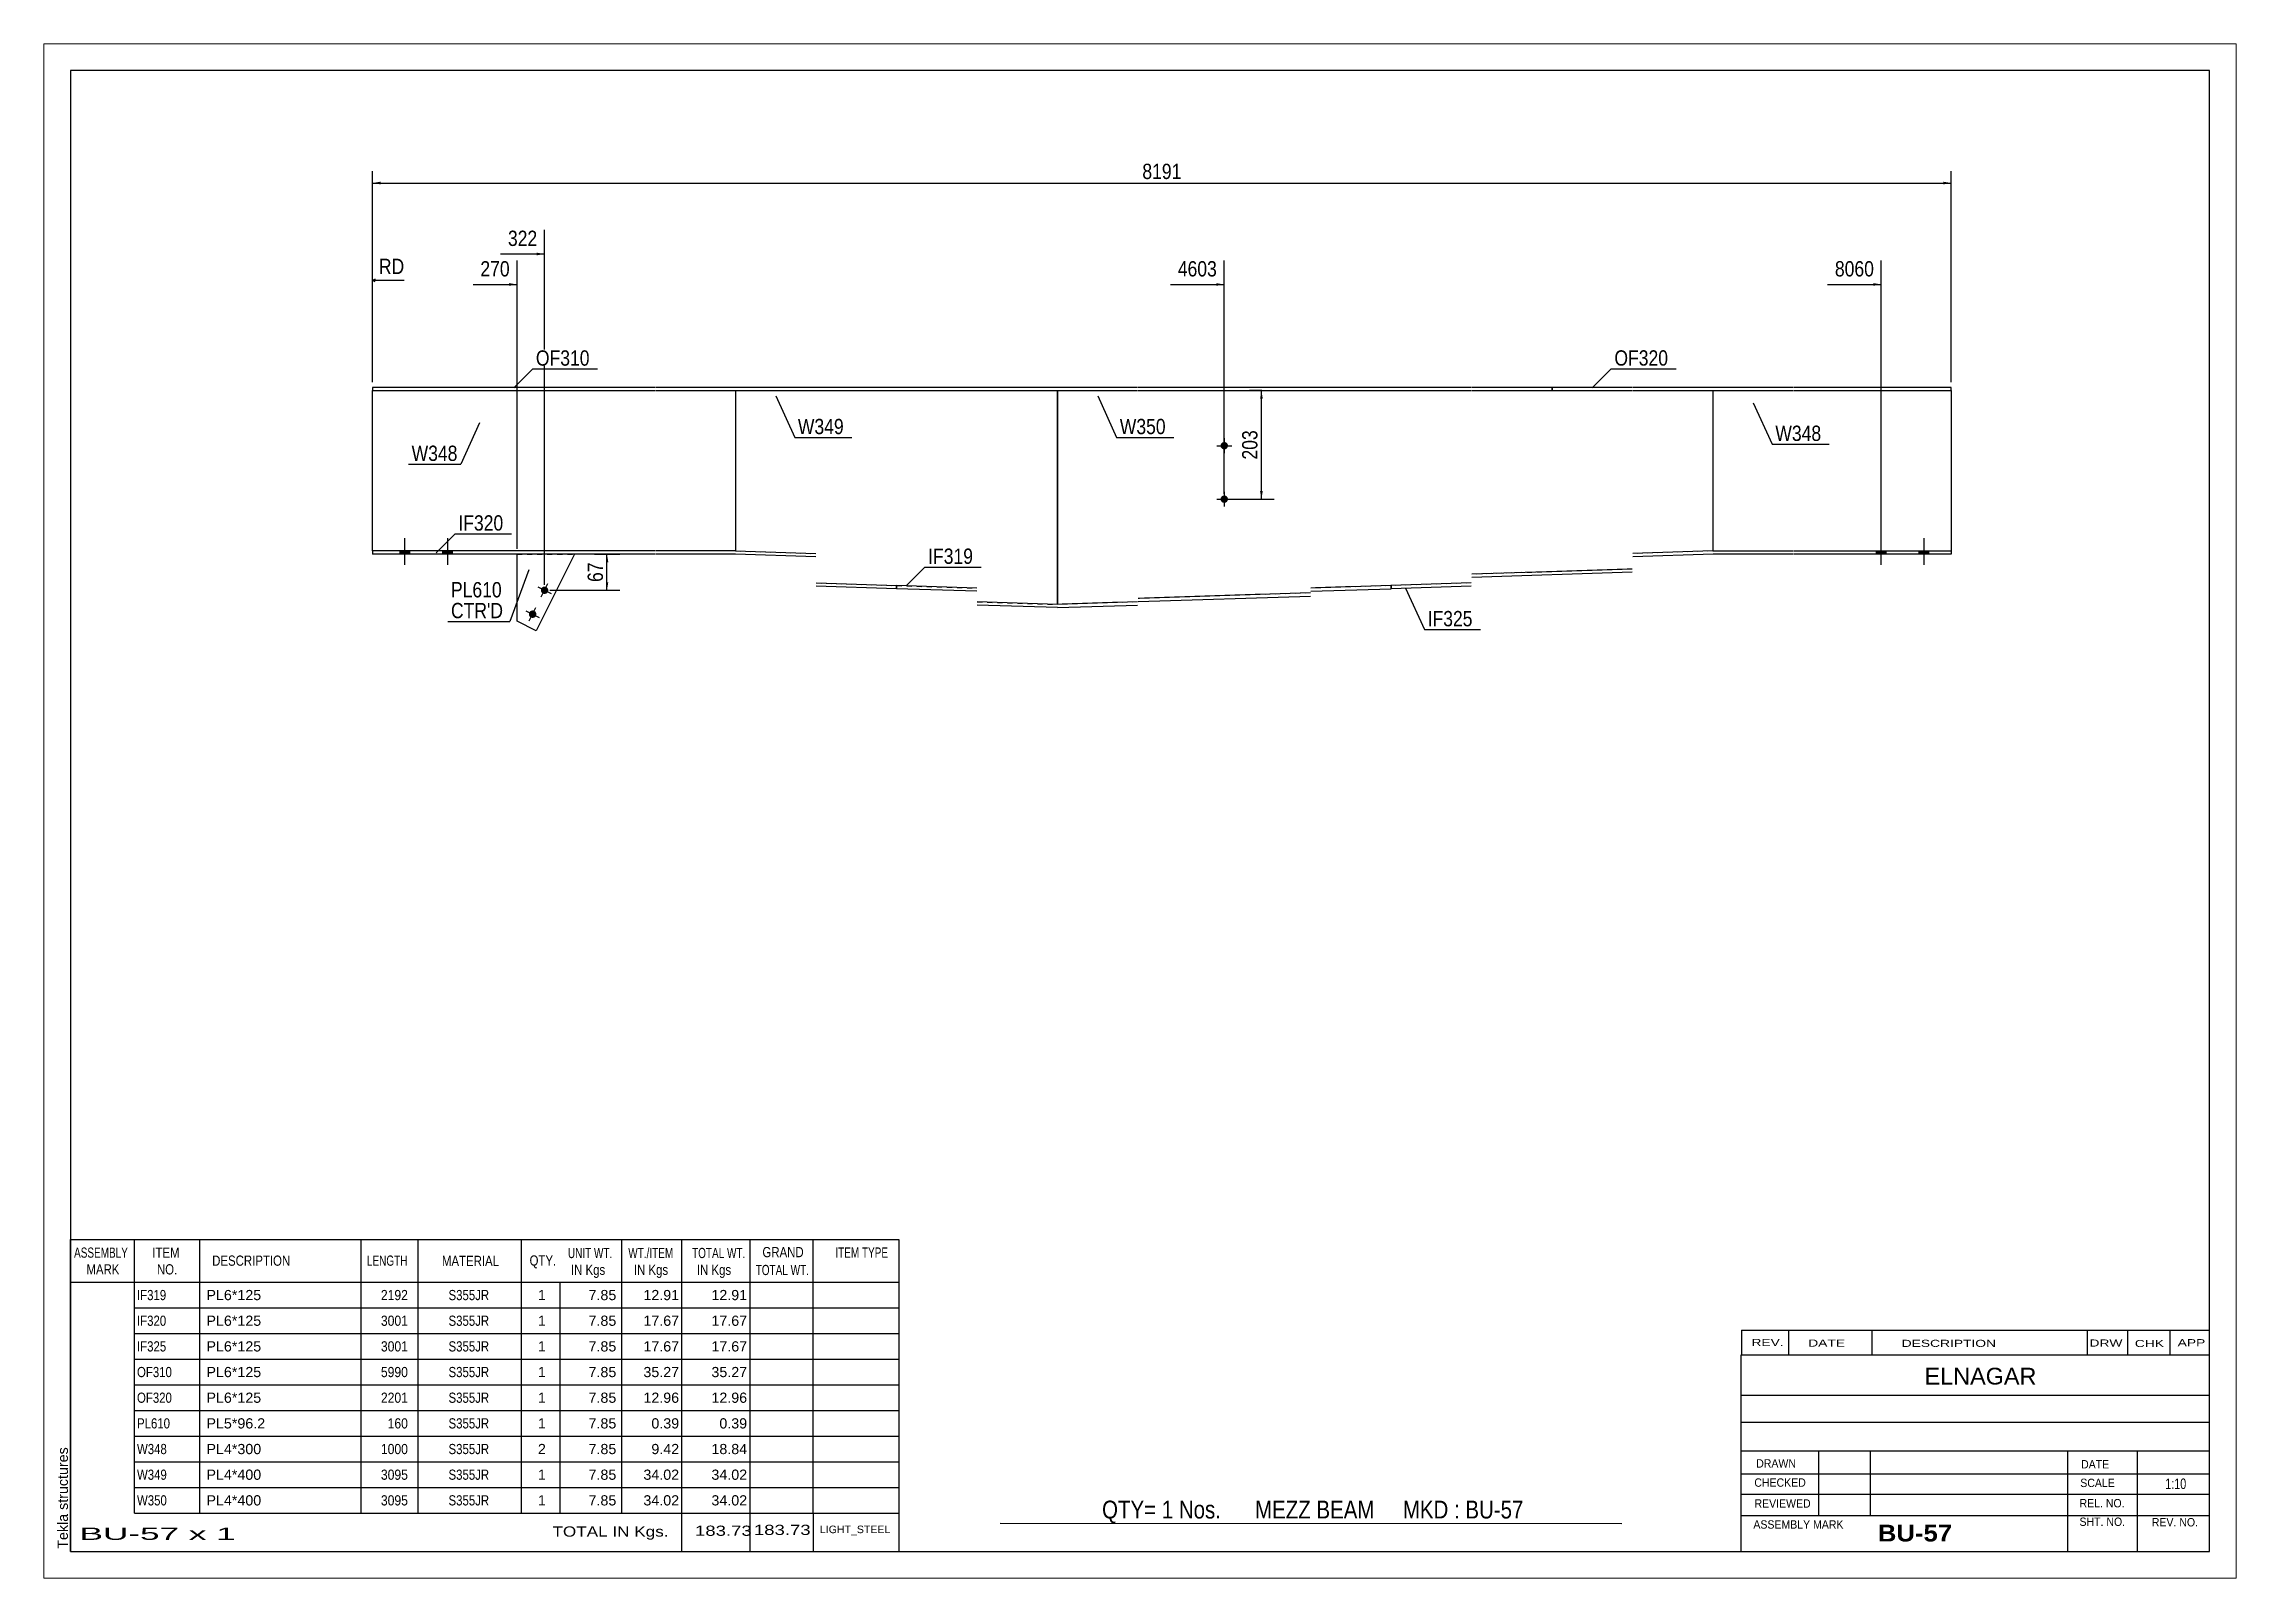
# Paper-space layout 'Layout1' of a CAD drawing. Header units: millimetres. Extents: x 0 to 410, y 0 to 287.
# The model-space entities are those that its viewports show. They can reach past a viewport. Long polylines and large blocks are cut down to what shows.
import ezdxf

# ---------------------------------------------------------------- set-up
doc = ezdxf.new("R2010")
doc.units = ezdxf.units.MM
doc.linetypes.add('DXK_LINE_DOT1', pattern=[1.8814, 0.9407, -0.9407])
doc.layers.add('Viewport layer', color=7, linetype='Continuous', plot=False)
doc.styles.add('Arial', font='ARIAL.TTF', dxfattribs={"height": 0.2})
doc.styles.add('Arial Bold', font='ARIALBD.TTF', dxfattribs={"height": 0.2})
doc.styles.add('Arial Narrow', font='ARIALN.TTF', dxfattribs={"height": 0.2})

# ---------------------------------------------------------------- blocks, each defined once
blk = doc.blocks.new('Unknown-627302344-1210')
at = {"color": 5, "linetype": 'Continuous'}
for p, q in [((343.53, 74.86), (-56.47, 74.86)), ((-56.47, 74.86), (-56.47, -202.14)), ((343.53, -202.14), (343.53, 74.86)), ((-56.47, -202.14), (343.53, -202.14))]:
    blk.add_line(p, q, dxfattribs=at)
at = {"color": 174, "linetype": 'Continuous', "style": 'Arial'}
blk.add_text('Tekla structures', height=1.9102, rotation=90, dxfattribs=at).set_placement((-56.97, -201.64))
blk = doc.blocks.new('Part-627302344-2131 - 1231')
at = {"color": 2, "linetype": 'Continuous'}
for p, q in [((128.09, -25), (128.09, 15)), ((250.69, 15), (250.69, -15))]:
    blk.add_line(p, q, dxfattribs=at)
at = {"color": 7, "linetype": 'DXK_LINE_DOT1'}
for p, q in [((128.09, 15), (143.09, 15)), ((143.19, 15), (175.39, 15)), ((175.49, 15), (205.49, 15)), ((205.59, 15), (235.59, 15)), ((235.69, 15), (250.69, 15)), ((250.69, -15), (235.69, -15.48)), ((235.59, -18.39), (205.59, -19.36)), ((143.09, -24.52), (128.09, -25)), ((175.39, -22.84), (143.19, -23.88)), ((205.49, -20.98), (175.49, -21.95))]:
    blk.add_line(p, q, dxfattribs=at)
blk = doc.blocks.new('Part-627302344-2121 - 1231')
at = {"color": 2, "linetype": 'Continuous'}
for p, q in [((0, 15.6), (0, 15)), ((52.79, 15.6), (0, 15.6)), ((0, 15), (52.79, 15)), ((82.89, 15.6), (52.89, 15.6)), ((52.89, 15), (82.89, 15)), ((112.99, 15.6), (82.99, 15.6)), ((82.99, 15), (112.99, 15)), ((143.09, 15.6), (113.09, 15.6)), ((113.09, 15), (143.09, 15)), ((175.39, 15.6), (143.19, 15.6)), ((143.19, 15), (175.39, 15)), ((205.49, 15.6), (175.49, 15.6)), ((175.49, 15), (205.49, 15)), ((220.59, 15.6), (205.59, 15.6)), ((205.59, 15), (220.59, 15)), ((220.59, 15), (220.59, 15.6))]:
    blk.add_line(p, q, dxfattribs=at)
blk = doc.blocks.new('Part-627302344-2132 - 1231')
at = {"color": 2, "linetype": 'Continuous'}
for p, q in [((250.69, 15), (250.69, -15)), ((295.25, 15), (295.25, -15))]:
    blk.add_line(p, q, dxfattribs=at)
at = {"color": 7, "linetype": 'DXK_LINE_DOT1'}
for p, q in [((250.69, 15), (265.69, 15)), ((265.79, 15), (295.25, 15)), ((250.69, -15), (265.69, -15)), ((265.79, -15), (295.25, -15))]:
    blk.add_line(p, q, dxfattribs=at)
blk = doc.blocks.new('Part-627302344-2124 - 1231')
at = {"color": 2, "linetype": 'Continuous'}
for p, q in [((220.59, 15.6), (220.59, 15)), ((235.59, 15.6), (220.59, 15.6)), ((220.59, 15), (235.59, 15)), ((265.69, 15.6), (235.69, 15.6)), ((235.69, 15), (265.69, 15)), ((295.25, 15.6), (265.79, 15.6)), ((265.79, 15), (295.25, 15)), ((295.25, 15), (295.25, 15.6))]:
    blk.add_line(p, q, dxfattribs=at)
blk = doc.blocks.new('Part-627302344-2127 - 1231')
at = {"color": 2, "linetype": 'Continuous'}
for p, q in [((67.89, 15), (67.89, -15)), ((128.09, 15), (128.09, -25))]:
    blk.add_line(p, q, dxfattribs=at)
at = {"color": 7, "linetype": 'DXK_LINE_DOT1'}
for p, q in [((67.89, 15), (82.89, 15)), ((82.99, 15), (112.99, 15)), ((113.09, 15), (128.09, 15)), ((67.89, -15), (82.89, -15.48)), ((82.99, -20.98), (112.99, -21.95)), ((113.09, -24.52), (128.09, -25))]:
    blk.add_line(p, q, dxfattribs=at)
blk = doc.blocks.new('Part-627302344-2128 - 1231')
at = {"color": 2, "linetype": 'Continuous'}
for p, q in [((97.99, -22.06), (98.01, -21.46)), ((112.99, -22.55), (97.99, -22.06)), ((112.99, -21.95), (98.01, -21.46)), ((128.09, -25), (113.09, -24.52)), ((143.09, -24.52), (128.09, -25)), ((175.39, -22.84), (143.19, -23.88)), ((143.19, -24.48), (175.39, -23.44)), ((190.49, -21.46), (175.49, -21.95)), ((175.49, -22.55), (190.51, -22.06)), ((190.51, -22.06), (190.49, -21.46)), ((128.09, -25.6), (113.09, -25.12)), ((128.09, -25.6), (143.09, -25.12))]:
    blk.add_line(p, q, dxfattribs=at)
blk = doc.blocks.new('Part-627302344-2133 - 1231')
at = {"color": 2, "linetype": 'Continuous'}
for p, q in [((52.79, -15), (0, -15)), ((0, -15), (0, -15.6)), ((52.79, -15.6), (0, -15.6)), ((67.89, -15), (52.89, -15)), ((67.89, -15.6), (52.89, -15.6)), ((67.89, -15), (82.89, -15.48)), ((82.89, -16.08), (67.89, -15.6)), ((82.99, -20.98), (98.01, -21.46)), ((97.99, -22.06), (82.99, -21.58)), ((98.01, -21.46), (97.99, -22.06))]:
    blk.add_line(p, q, dxfattribs=at)
blk = doc.blocks.new('Part-627302344-2135 - 1231')
at = {"color": 2, "linetype": 'Continuous'}
for p, q in [((250.69, -15), (235.69, -15.48)), ((250.7, -15.6), (235.69, -16.08)), ((250.69, -15), (265.69, -15)), ((265.69, -15.6), (250.7, -15.6)), ((265.79, -15), (295.25, -15)), ((295.25, -15.6), (265.79, -15.6)), ((295.25, -15), (295.25, -15.6)), ((235.59, -18.39), (205.59, -19.36)), ((235.59, -18.99), (205.59, -19.96)), ((205.49, -20.98), (190.49, -21.46)), ((190.49, -21.46), (190.51, -22.06)), ((205.49, -21.58), (190.51, -22.06))]:
    blk.add_line(p, q, dxfattribs=at)
blk = doc.blocks.new('Part-627302344-2138 - 1231')
at = {"color": 2, "linetype": 'Continuous'}
for p, q in [((27.03, -28.16), (27.03, -15.6)), ((37.79, -15.6), (30.61, -29.95)), ((30.61, -29.95), (27.03, -28.16))]:
    blk.add_line(p, q, dxfattribs=at)
at = {"color": 7, "linetype": 'DXK_LINE_DOT1'}
blk.add_line((27.03, -15.6), (37.79, -15.6), dxfattribs=at)
blk = doc.blocks.new('Part-627302344-2139 - 1231')
at = {"color": 2, "linetype": 'Continuous'}
for p, q in [((0, -15), (0, 15)), ((67.89, 15), (67.89, -15))]:
    blk.add_line(p, q, dxfattribs=at)
at = {"color": 7, "linetype": 'DXK_LINE_DOT1'}
for p, q in [((0, 15), (52.79, 15)), ((52.89, 15), (67.89, 15)), ((52.79, -15), (0, -15)), ((67.89, -15), (52.89, -15))]:
    blk.add_line(p, q, dxfattribs=at)
blk = doc.blocks.new('Bolt-627302344-2140 - 1231')
at = {"linetype": 'Continuous'}
for points in [[(159.99, 4.69, -1), (158.59, 4.69, -1)], [(159.99, -5.31, -1), (158.59, -5.31, -1)]]:
    blk.add_hatch(color=3, dxfattribs=at).paths.add_polyline_path(points)
at = {"color": 3, "linetype": 'Continuous'}
for p, q in [((157.89, 4.69), (160.69, 4.69)), ((159.29, 6.09), (159.29, 3.29)), ((159.29, -3.91), (159.29, -6.71)), ((157.89, -5.31), (160.69, -5.31))]:
    blk.add_line(p, q, dxfattribs=at)
blk = doc.blocks.new('Bolt-627302344-2141 - 1231')
at = {"linetype": 'Continuous'}
for points in [[(5.17, -15.6), (6.97, -15.6), (6.97, -15), (5.17, -15)], [(5.17, -15.6), (6.97, -15.6), (6.97, -15), (5.17, -15)], [(13.17, -15.6), (14.97, -15.6), (14.97, -15), (13.17, -15)], [(13.17, -15.6), (14.97, -15.6), (14.97, -15), (13.17, -15)]]:
    blk.add_hatch(color=3, dxfattribs=at).paths.add_polyline_path(points)
at = {"color": 3, "linetype": 'Continuous'}
for p, q in [((5.17, -15.6), (5.17, -15)), ((5.17, -15.6), (5.17, -15)), ((6.07, -17.6), (6.07, -12.6)), ((6.07, -17.6), (6.07, -12.6)), ((6.97, -15.6), (6.97, -15)), ((6.97, -15.6), (6.97, -15)), ((13.17, -15.6), (13.17, -15)), ((13.17, -15.6), (13.17, -15)), ((14.07, -17.6), (14.07, -12.6)), ((14.07, -17.6), (14.07, -12.6)), ((14.97, -15.6), (14.97, -15)), ((14.97, -15.6), (14.97, -15))]:
    blk.add_line(p, q, dxfattribs=at)
blk = doc.blocks.new('Bolt-627302344-2143 - 1231')
at = {"linetype": 'Continuous'}
for points in [[(283.07, -15), (281.27, -15), (281.27, -15.6), (283.07, -15.6)], [(283.07, -15), (281.27, -15), (281.27, -15.6), (283.07, -15.6)], [(291.07, -15), (289.27, -15), (289.27, -15.6), (291.07, -15.6)], [(291.07, -15), (289.27, -15), (289.27, -15.6), (291.07, -15.6)]]:
    blk.add_hatch(color=3, dxfattribs=at).paths.add_polyline_path(points)
at = {"color": 3, "linetype": 'Continuous'}
for p, q in [((281.27, -15.6), (281.27, -15)), ((281.27, -15.6), (281.27, -15)), ((282.17, -17.6), (282.17, -12.6)), ((282.17, -17.6), (282.17, -12.6)), ((283.07, -15.6), (283.07, -15)), ((283.07, -15.6), (283.07, -15)), ((289.27, -15.6), (289.27, -15)), ((289.27, -15.6), (289.27, -15)), ((290.17, -17.6), (290.17, -12.6)), ((290.17, -17.6), (290.17, -12.6)), ((291.07, -15.6), (291.07, -15)), ((291.07, -15.6), (291.07, -15))]:
    blk.add_line(p, q, dxfattribs=at)
blk = doc.blocks.new('Bolt-627302344-2146 - 1231')
at = {"linetype": 'Continuous'}
for points in [[(31.55, -22.03, -1), (32.8, -22.66, -1)], [(29.31, -26.51, -1), (30.57, -27.13, -1)]]:
    blk.add_hatch(color=3, dxfattribs=at).paths.add_polyline_path(points)
at = {"color": 3, "linetype": 'Continuous'}
for p, q in [((30.92, -21.72), (33.43, -22.97)), ((31.55, -23.6), (32.8, -21.09)), ((28.69, -26.19), (31.19, -27.44)), ((29.31, -28.07), (30.57, -25.57))]:
    blk.add_line(p, q, dxfattribs=at)
blk = doc.blocks.new('StraightDimension-627302344-2662 - 1231')
at = {"linetype": 'Continuous'}
blk.add_hatch(color=7, dxfattribs=at).paths.add_polyline_path([(280.67, 35.1), (282.17, 34.85), (280.67, 34.6)])
at = {"color": 7, "linetype": 'Continuous'}
for p, q in [((282.17, -12.8), (282.17, 39.35)), ((272.11, 34.85), (282.17, 34.85))]:
    blk.add_line(p, q, dxfattribs=at)
at = {"color": 0}
blk.add_wipeout([(281.4, 35.75), (281.4, 39.95), (272.89, 39.95), (272.89, 35.75)], dxfattribs=at)
at = {"color": 3, "style": 'Arial Narrow'}
blk.add_text('8060', height=2.863, dxfattribs=at).set_placement((273.49, 36.35))
blk = doc.blocks.new('StraightDimension-627302344-2716 - 1231')
at = {"linetype": 'Continuous'}
for points in [[(43.59, -17.1), (43.84, -15.6), (44.09, -17.1)], [(44.09, -20.85), (43.84, -22.35), (43.59, -20.85)]]:
    blk.add_hatch(color=7, dxfattribs=at).paths.add_polyline_path(points)
at = {"color": 7, "linetype": 'Continuous'}
for p, q in [((41.51, -15.6), (46.24, -15.6)), ((43.84, -22.35), (43.84, -15.6)), ((33.18, -22.35), (46.24, -22.35))]:
    blk.add_line(p, q, dxfattribs=at)
at = {"color": 0}
blk.add_wipeout([(43.69, -16.54), (39.49, -16.54), (39.49, -21.4), (43.69, -21.4)], dxfattribs=at)
at = {"color": 3, "style": 'Arial Narrow'}
blk.add_text('67', height=2.863, rotation=90.0002, dxfattribs=at).set_placement((43.09, -20.8))
blk = doc.blocks.new('StraightDimension-627302344-2621 - 1231')
at = {"linetype": 'Continuous'}
for points in [[(1.5, 53.57), (0, 53.82), (1.5, 54.07)], [(293.75, 54.07), (295.25, 53.82), (293.75, 53.57)]]:
    blk.add_hatch(color=7, dxfattribs=at).paths.add_polyline_path(points)
at = {"color": 7, "linetype": 'Continuous'}
for p, q in [((0, 16.6), (0, 56.07)), ((0, 53.82), (295.25, 53.82)), ((295.25, 16.6), (295.25, 56.07))]:
    blk.add_line(p, q, dxfattribs=at)
at = {"color": 0}
blk.add_wipeout([(151.88, 53.97), (151.88, 58.17), (143.37, 58.17), (143.37, 53.97)], dxfattribs=at)
at = {"color": 3, "style": 'Arial Narrow'}
blk.add_text('8191', height=2.863, dxfattribs=at).set_placement((143.97, 54.57))
blk = doc.blocks.new('StraightDimension-627302344-2663 - 1231')
at = {"linetype": 'Continuous'}
blk.add_hatch(color=7, dxfattribs=at).paths.add_polyline_path([(157.79, 35.1), (159.29, 34.85), (157.79, 34.6)])
at = {"color": 7, "linetype": 'Continuous'}
for p, q in [((159.29, -4.31), (159.29, 39.35)), ((149.23, 34.85), (159.29, 34.85))]:
    blk.add_line(p, q, dxfattribs=at)
at = {"color": 0}
blk.add_wipeout([(158.52, 35.75), (158.52, 39.95), (150, 39.95), (150, 35.75)], dxfattribs=at)
at = {"color": 3, "style": 'Arial Narrow'}
blk.add_text('4603', height=2.863, dxfattribs=at).set_placement((150.6, 36.35))
blk = doc.blocks.new('StraightDimension-627302344-2664 - 1231')
at = {"linetype": 'Continuous'}
blk.add_hatch(color=7, dxfattribs=at).paths.add_polyline_path([(30.68, 40.8), (32.18, 40.55), (30.68, 40.3)])
at = {"color": 7, "linetype": 'Continuous'}
for p, q in [((32.18, -21.35), (32.18, 45.05)), ((23.94, 40.55), (32.18, 40.55))]:
    blk.add_line(p, q, dxfattribs=at)
at = {"color": 0}
blk.add_wipeout([(31.4, 41.45), (31.4, 45.65), (24.72, 45.65), (24.72, 41.45)], dxfattribs=at)
at = {"color": 3, "style": 'Arial Narrow'}
blk.add_text('322', height=2.863, dxfattribs=at).set_placement((25.32, 42.05))
blk = doc.blocks.new('StraightDimension-627302344-2665 - 1231')
at = {"linetype": 'Continuous'}
blk.add_hatch(color=7, dxfattribs=at).paths.add_polyline_path([(25.53, 35.1), (27.03, 34.85), (25.53, 34.6)])
at = {"color": 7, "linetype": 'Continuous'}
for p, q in [((27.03, -14.6), (27.03, 39.35)), ((18.8, 34.85), (27.03, 34.85))]:
    blk.add_line(p, q, dxfattribs=at)
at = {"color": 0, "linetype": 'Continuous'}
blk.add_wipeout([(6.53, 36.2), (6.53, 40.4), (0.59, 40.4), (0.59, 36.2)], dxfattribs=at)
at = {"color": 7, "linetype": 'Continuous'}
for p, q in [((0, 16.6), (0, 40.1)), ((0.5, 35.85), (0, 35.6)), ((0.5, 35.35), (0, 35.6)), ((5.93, 35.6), (0, 35.6))]:
    blk.add_line(p, q, dxfattribs=at)
at = {"color": 3, "linetype": 'Continuous', "style": 'Arial Narrow'}
blk.add_text('RD', height=2.863, dxfattribs=at).set_placement((1.19, 36.8))
at = {"color": 0}
blk.add_wipeout([(26.26, 35.75), (26.26, 39.95), (19.57, 39.95), (19.57, 35.75)], dxfattribs=at)
at = {"color": 3, "style": 'Arial Narrow'}
blk.add_text('270', height=2.863, dxfattribs=at).set_placement((20.17, 36.35))
blk = doc.blocks.new('StraightDimension-627302344-2702 - 1231')
at = {"linetype": 'Continuous'}
for points in [[(165.99, 13.5), (166.24, 15), (166.49, 13.5)], [(166.49, -3.81), (166.24, -5.31), (165.99, -3.81)]]:
    blk.add_hatch(color=7, dxfattribs=at).paths.add_polyline_path(points)
at = {"color": 7, "linetype": 'Continuous'}
for p, q in [((166.33, 15), (163.99, 15)), ((166.24, -5.31), (166.24, 15)), ((160.29, -5.31), (168.64, -5.31))]:
    blk.add_line(p, q, dxfattribs=at)
at = {"color": 0}
blk.add_wipeout([(166.09, 8.19), (161.89, 8.19), (161.89, 1.5), (166.09, 1.5)], dxfattribs=at)
at = {"color": 3, "style": 'Arial Narrow'}
blk.add_text('203', height=2.863, rotation=90.0002, dxfattribs=at).set_placement((165.49, 2.1))
blk = doc.blocks.new('CBS_CALLOFF-627302344-2756')
at = {"color": 7, "linetype": 'Continuous'}
blk.add_line((117.4, -196.87), (233.64, -196.89), dxfattribs=at)
at = {"color": 3, "linetype": 'Continuous', "style": 'Arial Narrow'}
blk.add_text('QTY= 1 Nos.      MEZZ BEAM     MKD : BU-57', height=3.3405, dxfattribs=at).set_placement((136.44, -195.98))
blk = doc.blocks.new('CBS_BOM-627302344-2755')
at = {"color": 7, "linetype": 'Continuous'}
for p, q in [((-56.51, -151.77), (-56.51, -143.77)), ((-56.5, -143.77), (98.42, -143.77)), ((-44.51, -151.77), (-44.51, -143.77)), ((-32.32, -151.77), (-32.32, -143.77)), ((-2.15, -151.77), (-2.15, -143.77)), ((8.53, -151.77), (8.53, -143.77)), ((27.85, -151.77), (27.85, -143.77)), ((46.65, -151.77), (46.65, -143.77)), ((57.86, -151.77), (57.86, -143.77)), ((70.64, -151.77), (70.64, -143.77)), ((82.4, -151.77), (82.4, -143.77)), ((98.42, -143.78), (98.41, -151.76)), ((-56.51, -151.77), (98.42, -151.77)), ((-56.51, -156.57), (-56.51, -151.77)), ((-44.51, -156.57), (-44.51, -151.77)), ((-32.32, -156.57), (-32.32, -151.77)), ((-2.15, -156.57), (-2.15, -151.77)), ((8.53, -156.57), (8.53, -151.77)), ((27.85, -156.57), (27.85, -151.77)), ((35.11, -156.57), (35.11, -151.77)), ((46.65, -156.57), (46.65, -151.77)), ((57.86, -156.57), (57.86, -151.77)), ((70.64, -156.57), (70.64, -151.77)), ((82.41, -156.57), (82.41, -151.77)), ((98.42, -151.78), (98.42, -156.57)), ((-56.51, -161.37), (-56.51, -156.57)), ((-44.51, -156.57), (98.42, -156.57)), ((-44.51, -161.37), (-44.51, -156.57)), ((-32.32, -161.37), (-32.32, -156.57)), ((-2.15, -161.37), (-2.15, -156.57)), ((8.53, -161.37), (8.53, -156.57)), ((27.85, -161.37), (27.85, -156.57)), ((35.11, -161.37), (35.11, -156.57)), ((46.65, -161.37), (46.65, -156.57)), ((57.86, -161.37), (57.86, -156.57)), ((70.64, -161.37), (70.64, -156.57)), ((82.41, -161.37), (82.41, -156.57)), ((98.42, -156.58), (98.42, -161.37)), ((-56.51, -166.17), (-56.51, -161.37)), ((-44.51, -161.37), (98.42, -161.37)), ((-44.51, -166.17), (-44.51, -161.37)), ((-32.32, -166.17), (-32.32, -161.37)), ((-2.15, -166.17), (-2.15, -161.37)), ((8.53, -166.17), (8.53, -161.37)), ((27.85, -166.17), (27.85, -161.37)), ((35.11, -166.17), (35.11, -161.37)), ((46.65, -166.17), (46.65, -161.37)), ((57.86, -166.17), (57.86, -161.37)), ((70.64, -166.17), (70.64, -161.37)), ((82.41, -166.17), (82.41, -161.37)), ((98.42, -161.38), (98.42, -166.17)), ((-56.51, -170.97), (-56.51, -166.17)), ((-44.51, -166.17), (98.42, -166.17)), ((-44.51, -170.97), (-44.51, -166.17)), ((-32.32, -170.97), (-32.32, -166.17)), ((-2.15, -170.97), (-2.15, -166.17)), ((8.53, -170.97), (8.53, -166.17)), ((27.85, -170.97), (27.85, -166.17)), ((35.11, -170.97), (35.11, -166.17)), ((46.65, -170.97), (46.65, -166.17)), ((57.86, -170.97), (57.86, -166.17)), ((70.64, -170.97), (70.64, -166.17)), ((82.41, -170.97), (82.41, -166.17)), ((98.42, -166.18), (98.42, -170.97)), ((-56.51, -175.77), (-56.51, -170.97)), ((-44.51, -170.97), (98.42, -170.97)), ((-44.51, -175.77), (-44.51, -170.97)), ((-32.32, -175.77), (-32.32, -170.97)), ((-2.15, -175.77), (-2.15, -170.97)), ((8.53, -175.77), (8.53, -170.97)), ((27.85, -175.77), (27.85, -170.97)), ((35.11, -175.77), (35.11, -170.97)), ((46.65, -175.77), (46.65, -170.97)), ((57.86, -175.77), (57.86, -170.97)), ((70.64, -175.77), (70.64, -170.97)), ((82.41, -175.77), (82.41, -170.97)), ((98.42, -170.98), (98.42, -175.77)), ((-56.51, -180.57), (-56.51, -175.77)), ((-44.51, -175.77), (98.42, -175.77)), ((-44.51, -180.57), (-44.51, -175.77)), ((-32.32, -180.57), (-32.32, -175.77)), ((-2.15, -180.57), (-2.15, -175.77)), ((8.53, -180.57), (8.53, -175.77)), ((27.85, -180.57), (27.85, -175.77)), ((35.11, -180.57), (35.11, -175.77)), ((46.65, -180.57), (46.65, -175.77)), ((57.86, -180.57), (57.86, -175.77)), ((70.64, -180.57), (70.64, -175.77)), ((82.41, -180.57), (82.41, -175.77)), ((98.42, -175.78), (98.42, -180.57)), ((-56.51, -185.37), (-56.51, -180.57)), ((-44.51, -180.57), (98.42, -180.57)), ((-44.51, -185.37), (-44.51, -180.57)), ((-32.32, -185.37), (-32.32, -180.57)), ((-2.15, -185.37), (-2.15, -180.57)), ((8.53, -185.37), (8.53, -180.57)), ((27.85, -185.37), (27.85, -180.57)), ((35.11, -185.37), (35.11, -180.57)), ((46.65, -185.37), (46.65, -180.57)), ((57.86, -185.37), (57.86, -180.57)), ((70.64, -185.37), (70.64, -180.57)), ((82.41, -185.37), (82.41, -180.57)), ((98.42, -180.58), (98.42, -185.37)), ((-56.51, -190.17), (-56.51, -185.37)), ((-44.51, -185.37), (98.42, -185.37)), ((-44.51, -190.17), (-44.51, -185.37)), ((-32.32, -190.17), (-32.32, -185.37)), ((-2.15, -190.17), (-2.15, -185.37)), ((8.53, -190.17), (8.53, -185.37)), ((27.85, -190.17), (27.85, -185.37)), ((35.11, -190.17), (35.11, -185.37)), ((46.65, -190.17), (46.65, -185.37)), ((57.86, -190.17), (57.86, -185.37)), ((70.64, -190.17), (70.64, -185.37)), ((82.41, -190.17), (82.41, -185.37)), ((98.42, -185.38), (98.42, -190.17)), ((-56.51, -194.97), (-56.51, -190.17)), ((-44.51, -190.17), (98.42, -190.17)), ((-44.51, -194.97), (-44.51, -190.17)), ((-32.32, -194.97), (-32.32, -190.17)), ((-2.15, -194.97), (-2.15, -190.17)), ((8.53, -194.97), (8.53, -190.17)), ((27.85, -194.97), (27.85, -190.17)), ((35.11, -194.97), (35.11, -190.17)), ((46.65, -194.97), (46.65, -190.17)), ((57.86, -194.97), (57.86, -190.17)), ((70.64, -194.97), (70.64, -190.17)), ((82.41, -194.97), (82.41, -190.17)), ((98.42, -190.18), (98.42, -194.97)), ((-56.51, -202.17), (-56.51, -194.99)), ((-44.51, -194.97), (98.42, -194.97)), ((57.86, -202.17), (57.86, -194.99)), ((70.64, -202.17), (70.64, -194.99)), ((82.45, -202.17), (82.45, -194.99)), ((98.42, -194.97), (98.42, -202.17)), ((-56.51, -202.17), (98.42, -202.17))]:
    blk.add_line(p, q, dxfattribs=at)
at = {"color": 3, "linetype": 'Continuous', "style": 'Arial'}
for s, height, width, p in [('ASSEMBLY', 1.91, 0.7, (-55.82, -147.2)), ('ITEM', 1.91, 0.8, (-41.18, -147.2)), ('DESCRIPTION', 1.9102, 0.8, (-29.99, -148.7)), ('LENGTH', 1.91, 0.7, (-1.05, -148.7)), ('MATERIAL', 1.91, 0.8, (12.98, -148.75)), ('QTY.', 1.91, 0.8, (29.37, -148.67)), ('UNIT WT.', 1.91, 0.7, (36.54, -147.27)), ('WT./ITEM', 1.91, 0.7, (47.83, -147.27)), ('TOTAL WT.', 1.91, 0.7, (59.76, -147.27)), ('GRAND', 1.91, 0.8, (72.92, -147.11)), ('ITEM TYPE', 1.91, 0.7, (86.55, -147.19)), ('MARK', 1.91, 0.8, (-53.5, -150.33)), ('NO.', 1.91, 0.8, (-40.32, -150.33)), ('IN Kgs', 1.91, 0.8, (37.11, -150.41)), ('IN Kgs', 1.91, 0.8, (48.87, -150.41)), ('IN Kgs', 1.91, 0.8, (60.66, -150.41)), ('TOTAL WT.', 1.91, 0.7, (71.66, -150.45))]:
    blk.add_text(s, height=height, dxfattribs=dict(at, width=width)).set_placement(p)
at = {"color": 7, "linetype": 'Continuous', "style": 'Arial'}
for s, width, p in [('IF319', 0.8, (-44.05, -155.14)), ('2192', 0.85, (1.57, -155.14)), ('S355JR', 0.8, (14.21, -155.14)), ('IF320', 0.8, (-44.05, -159.94)), ('3001', 0.85, (1.57, -159.94)), ('S355JR', 0.8, (14.21, -159.94)), ('IF325', 0.8, (-44.05, -164.74)), ('3001', 0.85, (1.57, -164.74)), ('S355JR', 0.8, (14.21, -164.74)), ('OF310', 0.8, (-44.05, -169.54)), ('5990', 0.85, (1.57, -169.54)), ('S355JR', 0.8, (14.21, -169.54)), ('OF320', 0.8, (-44.05, -174.34)), ('2201', 0.85, (1.57, -174.34)), ('S355JR', 0.8, (14.21, -174.34)), ('PL610', 0.8, (-44.05, -179.14)), ('160', 0.85, (2.83, -179.14)), ('S355JR', 0.8, (14.21, -179.14)), ('W348', 0.8, (-44.05, -183.94)), ('1000', 0.85, (1.57, -183.94)), ('S355JR', 0.8, (14.21, -183.94)), ('W349', 0.8, (-44.05, -188.74)), ('3095', 0.85, (1.57, -188.74)), ('S355JR', 0.8, (14.21, -188.74)), ('W350', 0.8, (-44.05, -193.54)), ('3095', 0.85, (1.57, -193.54)), ('S355JR', 0.8, (14.21, -193.54))]:
    blk.add_text(s, height=1.91, dxfattribs=dict(at, width=width)).set_placement(p)
for s, p in [('PL6*125', (-31.06, -155.14)), ('1', (30.93, -155.14)), ('7.85', (40.4, -155.14)), ('12.91', (50.66, -155.14)), ('12.91', (63.38, -155.14)), ('PL6*125', (-31.06, -159.94)), ('1', (30.93, -159.94)), ('7.85', (40.4, -159.94)), ('17.67', (50.66, -159.94)), ('17.67', (63.38, -159.94)), ('PL6*125', (-31.06, -164.74)), ('1', (30.93, -164.74)), ('7.85', (40.4, -164.74)), ('17.67', (50.66, -164.74)), ('17.67', (63.38, -164.74)), ('PL6*125', (-31.06, -169.54)), ('1', (30.93, -169.54)), ('7.85', (40.4, -169.54)), ('35.27', (50.66, -169.54)), ('35.27', (63.38, -169.54)), ('PL6*125', (-31.06, -174.34)), ('1', (30.93, -174.34)), ('7.85', (40.4, -174.34)), ('12.96', (50.66, -174.34)), ('12.96', (63.38, -174.34)), ('PL5*96.2', (-31.06, -179.14)), ('1', (30.93, -179.14)), ('7.85', (40.4, -179.14)), ('0.39', (52.15, -179.14)), ('0.39', (64.86, -179.14)), ('PL4*300', (-31.06, -183.94)), ('2', (30.93, -183.94)), ('7.85', (40.4, -183.94)), ('9.42', (52.15, -183.94)), ('18.84', (63.38, -183.94)), ('PL4*400', (-31.06, -188.74)), ('1', (30.93, -188.74)), ('7.85', (40.4, -188.74)), ('34.02', (50.66, -188.74)), ('34.02', (63.38, -188.74)), ('PL4*400', (-31.06, -193.54)), ('1', (30.93, -193.54)), ('7.85', (40.4, -193.54)), ('34.02', (50.66, -193.54)), ('34.02', (63.38, -193.54))]:
    blk.add_text(s, height=1.91, dxfattribs=at).set_placement(p)
at = {"color": 6, "linetype": 'Continuous', "style": 'Arial'}
for s, height, width, p in [('BU-57 x 1', 2.292, 2.05, (-54.78, -199.98)), ('TOTAL IN Kgs.', 1.9102, 1.2, (33.65, -199.37)), ('183.73', 1.91, 1.3, (60.31, -199.22)), ('183.73', 1.91, 1.3, (71.32, -199.06))]:
    blk.add_text(s, height=height, dxfattribs=dict(at, width=width)).set_placement(p)
blk.add_text('LIGHT_STEEL', height=1.4135, dxfattribs=at).set_placement((83.67, -198.72))
blk = doc.blocks.new('CBS_NAME_BLOG-627302344-2757')
at = {"color": 7, "linetype": 'Continuous'}
for p, q in [((255.93, -165.39), (343.45, -165.39)), ((255.93, -202.1), (255.93, -165.39)), ((255.94, -172.93), (343.45, -172.93)), ((256.01, -177.98), (343.53, -177.98)), ((255.93, -183.35), (343.45, -183.35)), ((270.46, -195.46), (270.46, -183.36)), ((280.14, -195.43), (280.14, -183.37)), ((317.06, -202.1), (317.06, -183.37)), ((330.11, -202.1), (330.11, -183.36)), ((255.94, -187.65), (343.53, -187.63)), ((255.93, -191.4), (343.45, -191.4)), ((255.93, -195.44), (343.45, -195.44)), ((255.93, -202.14), (343.53, -202.14))]:
    blk.add_line(p, q, dxfattribs=at)
at = {"color": 3, "linetype": 'Continuous', "style": 'Arial'}
blk.add_text('ELNAGAR', height=3.133, dxfattribs=at).set_placement((290.26, -170.92))
at = {"color": 3, "linetype": 'Continuous'}
for s, height, style, width, p in [('CHECKED', 1.566, 'Arial', 0.9, (258.42, -190.04)), ('DRAWN', 1.566, 'Arial', 0.9, (258.77, -186.46)), ('SCALE', 1.566, 'Arial', 0.9, (319.38, -190.1)), ('DATE', 1.566, 'Arial', 0.9, (319.53, -186.62)), ('1:10', 1.957, 'Arial Narrow', 0.9, (335.27, -190.46)), ('REVIEWED', 1.566, 'Arial', 0.9, (258.45, -193.95)), ('REL. NO.', 1.566, 'Arial', 0.9, (319.24, -193.9)), ('ASSEMBLY MARK', 1.5663, 'Arial', 0.9, (258.24, -197.88)), ('SHT. NO.', 1.566, 'Arial', 0.9, (319.23, -197.37)), ('REV. NO.', 1.566, 'Arial', 0.9, (332.76, -197.46)), ('BU-57', 3.131, 'Arial Bold', 1.1, (281.51, -200.28))]:
    blk.add_text(s, height=height, dxfattribs=dict(at, style=style, width=width)).set_placement(p)
blk = doc.blocks.new('CBS_REVISION-627302344-2758')
at = {"color": 7, "linetype": 'Continuous'}
for p, q in [((256.02, -160.76), (343.52, -160.76)), ((256.02, -160.76), (256.02, -165.39)), ((264.81, -160.76), (264.81, -165.39)), ((280.41, -160.76), (280.41, -165.33)), ((320.67, -160.76), (320.67, -165.39)), ((328.21, -160.76), (328.21, -165.39)), ((336.15, -160.76), (336.15, -165.39)), ((256.02, -165.39), (343.52, -165.39))]:
    blk.add_line(p, q, dxfattribs=at)
at = {"color": 7, "style": 'Arial Narrow', "width": 1.7}
for s, height, p in [('REV.', 1.326, (257.88, -163.71)), ('DATE', 1.326, (268.5, -163.83)), ('DESCRIPTION', 1.3257, (285.98, -163.88)), ('DRW', 1.326, (321.1, -163.82)), ('CHK', 1.326, (329.58, -163.91)), ('APP', 1.326, (337.59, -163.76))]:
    blk.add_text(s, height=height, dxfattribs=at).set_placement(p)
blk = doc.blocks.new('Mark-627302344-2563 - 1231')
at = {"color": 0}
blk.add_wipeout([(88.14, 6.85), (88.14, 9.85), (79.55, 9.85), (79.55, 6.85)], dxfattribs=at)
blk.add_wipeout([(88.14, 6.85), (88.14, 9.85), (79.55, 9.85), (79.55, 6.85)], dxfattribs=at)
at = {"color": 7, "linetype": 'Continuous'}
for p, q in [((75.42, 13.99), (78.95, 6.25)), ((78.95, 6.25), (89.64, 6.25))]:
    blk.add_line(p, q, dxfattribs=at)
at = {"color": 3, "style": 'Arial Narrow'}
blk.add_text('W349', height=2.863, dxfattribs=at).set_placement((79.55, 6.85))
blk = doc.blocks.new('Mark-627302344-2584 - 1231')
at = {"color": 0}
blk.add_wipeout([(15.89, 1.84), (15.89, 4.84), (7.31, 4.84), (7.31, 1.84)], dxfattribs=at)
blk.add_wipeout([(15.89, 1.84), (15.89, 4.84), (7.31, 4.84), (7.31, 1.84)], dxfattribs=at)
at = {"color": 7, "linetype": 'Continuous'}
for p in [(20.03, 8.97), (6.71, 1.24)]:
    blk.add_line(p, (16.49, 1.24), dxfattribs=at)
at = {"color": 3, "style": 'Arial Narrow'}
blk.add_text('W348', height=2.863, dxfattribs=at).set_placement((7.31, 1.84))
blk = doc.blocks.new('Mark-627302344-2557 - 1231')
at = {"color": 0}
blk.add_wipeout([(40.6, 19.66), (40.6, 22.66), (30.55, 22.66), (30.55, 19.66)], dxfattribs=at)
blk.add_wipeout([(40.6, 19.66), (40.6, 22.66), (30.55, 22.66), (30.55, 19.66)], dxfattribs=at)
at = {"color": 7, "linetype": 'Continuous'}
for p, q in [((26.42, 15.53), (29.95, 19.06)), ((29.95, 19.06), (42.1, 19.06))]:
    blk.add_line(p, q, dxfattribs=at)
at = {"color": 3, "style": 'Arial Narrow'}
blk.add_text('OF310', height=2.863, dxfattribs=at).set_placement((30.55, 19.66))
blk = doc.blocks.new('Mark-627302344-2560 - 1231')
at = {"color": 0}
blk.add_wipeout([(242.3, 19.67), (242.3, 22.67), (232.25, 22.67), (232.25, 19.67)], dxfattribs=at)
blk.add_wipeout([(242.3, 19.67), (242.3, 22.67), (232.25, 22.67), (232.25, 19.67)], dxfattribs=at)
at = {"color": 7, "linetype": 'Continuous'}
for p, q in [((228.11, 15.53), (231.65, 19.07)), ((231.65, 19.07), (243.8, 19.07))]:
    blk.add_line(p, q, dxfattribs=at)
at = {"color": 3, "style": 'Arial Narrow'}
blk.add_text('OF320', height=2.863, dxfattribs=at).set_placement((232.25, 19.67))
blk = doc.blocks.new('Mark-627302344-2566 - 1231')
at = {"color": 0}
blk.add_wipeout([(112.32, -17.41), (112.32, -14.41), (103.91, -14.41), (103.91, -17.41)], dxfattribs=at)
blk.add_wipeout([(112.32, -17.41), (112.32, -14.41), (103.91, -14.41), (103.91, -17.41)], dxfattribs=at)
at = {"color": 7, "linetype": 'Continuous'}
for p, q in [((99.78, -21.54), (103.31, -18.01)), ((103.31, -18.01), (113.82, -18.01))]:
    blk.add_line(p, q, dxfattribs=at)
at = {"color": 3, "style": 'Arial Narrow'}
blk.add_text('IF319', height=2.863, dxfattribs=at).set_placement((103.91, -17.41))
blk = doc.blocks.new('Mark-627302344-2569 - 1231')
at = {"color": 0}
blk.add_wipeout([(148.34, 6.85), (148.34, 9.85), (139.75, 9.85), (139.75, 6.85)], dxfattribs=at)
blk.add_wipeout([(148.34, 6.85), (148.34, 9.85), (139.75, 9.85), (139.75, 6.85)], dxfattribs=at)
at = {"color": 7, "linetype": 'Continuous'}
for p, q in [((135.62, 13.99), (139.15, 6.25)), ((139.15, 6.25), (149.84, 6.25))]:
    blk.add_line(p, q, dxfattribs=at)
at = {"color": 3, "style": 'Arial Narrow'}
blk.add_text('W350', height=2.863, dxfattribs=at).set_placement((139.75, 6.85))
blk = doc.blocks.new('Mark-627302344-2572 - 1231')
at = {"color": 0}
blk.add_wipeout([(270.94, 5.58), (270.94, 8.58), (262.35, 8.58), (262.35, 5.58)], dxfattribs=at)
blk.add_wipeout([(270.94, 5.58), (270.94, 8.58), (262.35, 8.58), (262.35, 5.58)], dxfattribs=at)
at = {"color": 7, "linetype": 'Continuous'}
for p, q in [((258.21, 12.71), (261.75, 4.98)), ((261.75, 4.98), (272.44, 4.98))]:
    blk.add_line(p, q, dxfattribs=at)
at = {"color": 3, "style": 'Arial Narrow'}
blk.add_text('W348', height=2.863, dxfattribs=at).set_placement((262.35, 5.58))
blk = doc.blocks.new('Mark-627302344-2575 - 1231')
at = {"color": 0}
blk.add_wipeout([(24.46, -11.19), (24.46, -8.19), (16.05, -8.19), (16.05, -11.19)], dxfattribs=at)
blk.add_wipeout([(24.46, -11.19), (24.46, -8.19), (16.05, -8.19), (16.05, -11.19)], dxfattribs=at)
at = {"color": 7, "linetype": 'Continuous'}
for p, q in [((11.91, -15.32), (15.45, -11.79)), ((15.45, -11.79), (25.96, -11.79))]:
    blk.add_line(p, q, dxfattribs=at)
at = {"color": 3, "style": 'Arial Narrow'}
blk.add_text('IF320', height=2.863, dxfattribs=at).set_placement((16.05, -11.19))
blk = doc.blocks.new('Mark-627302344-2578 - 1231')
at = {"color": 0}
blk.add_wipeout([(205.72, -29.09), (205.72, -26.09), (197.32, -26.09), (197.32, -29.09)], dxfattribs=at)
blk.add_wipeout([(205.72, -29.09), (205.72, -26.09), (197.32, -26.09), (197.32, -29.09)], dxfattribs=at)
at = {"color": 7, "linetype": 'Continuous'}
for p, q in [((193.18, -21.95), (196.72, -29.69)), ((196.72, -29.69), (207.22, -29.69))]:
    blk.add_line(p, q, dxfattribs=at)
at = {"color": 3, "style": 'Arial Narrow'}
blk.add_text('IF325', height=2.863, dxfattribs=at).set_placement((197.32, -29.09))
blk = doc.blocks.new('Mark-627302344-2581 - 1231')
at = {"color": 0}
blk.add_wipeout([(24.18, -23.68), (24.18, -20.68), (14.67, -20.68), (14.67, -23.68)], dxfattribs=at)
blk.add_wipeout([(24.18, -23.68), (24.18, -20.68), (14.67, -20.68), (14.67, -23.68)], dxfattribs=at)
blk.add_wipeout([(24.43, -27.58), (24.43, -24.58), (14.67, -24.58), (14.67, -27.58)], dxfattribs=at)
blk.add_wipeout([(24.43, -27.58), (24.43, -24.58), (14.67, -24.58), (14.67, -27.58)], dxfattribs=at)
at = {"color": 7, "linetype": 'Continuous'}
for p in [(29.21, -18.5), (14.07, -28.18)]:
    blk.add_line(p, (25.68, -28.18), dxfattribs=at)
at = {"color": 3, "style": 'Arial Narrow'}
blk.add_text('PL610', height=2.863, dxfattribs=at).set_placement((14.67, -23.68))
at = {"color": 1, "style": 'Arial Narrow'}
blk.add_text("CTR'D", height=2.863, dxfattribs=at).set_placement((14.67, -27.58))

msp = doc.modelspace()

# ---------------------------------------------------------------- block references
for name in ['Unknown-627302344-1210', 'Part-627302344-2121 - 1231', 'Part-627302344-2139 - 1231', 'Part-627302344-2127 - 1231', 'Part-627302344-2131 - 1231', 'Part-627302344-2124 - 1231', 'Part-627302344-2132 - 1231', 'Bolt-627302344-2140 - 1231', 'Part-627302344-2133 - 1231', 'Bolt-627302344-2141 - 1231', 'Part-627302344-2138 - 1231', 'Part-627302344-2135 - 1231', 'Bolt-627302344-2143 - 1231', 'Bolt-627302344-2146 - 1231', 'Part-627302344-2128 - 1231', 'CBS_BOM-627302344-2755', 'CBS_REVISION-627302344-2758', 'CBS_NAME_BLOG-627302344-2757', 'CBS_CALLOFF-627302344-2756']:
    msp.add_blockref(name, (0, 0))

# ---------------------------------------------------------------- next in the draw order: block references
for name in ['StraightDimension-627302344-2662 - 1231', 'Mark-627302344-2563 - 1231', 'StraightDimension-627302344-2716 - 1231', 'Mark-627302344-2566 - 1231', 'Mark-627302344-2578 - 1231']:
    msp.add_blockref(name, (0, 0))

# ---------------------------------------------------------------- next in the draw order: block references
for name in ['StraightDimension-627302344-2621 - 1231', 'Mark-627302344-2572 - 1231']:
    msp.add_blockref(name, (0, 0))

# ---------------------------------------------------------------- next in the draw order: block references
for name in ['StraightDimension-627302344-2664 - 1231', 'StraightDimension-627302344-2663 - 1231', 'Mark-627302344-2560 - 1231']:
    msp.add_blockref(name, (0, 0))

# ---------------------------------------------------------------- next in the draw order: block references
for name in ['StraightDimension-627302344-2665 - 1231', 'Mark-627302344-2569 - 1231', 'StraightDimension-627302344-2702 - 1231', 'Mark-627302344-2581 - 1231']:
    msp.add_blockref(name, (0, 0))

# ---------------------------------------------------------------- next in the draw order: block references
for name in ['Mark-627302344-2557 - 1231', 'Mark-627302344-2584 - 1231', 'Mark-627302344-2575 - 1231']:
    msp.add_blockref(name, (0, 0))

psp = doc.layouts.get("Layout1")

# ---------------------------------------------------------------- viewports
at = {"layer": 'Viewport layer', "view_target_point": (143.53, -63.64)}
psp.add_viewport(center=(205, 143.5), size=(410, 287), view_center_point=(0, 0), view_height=287, dxfattribs=at)

doc.saveas('drawing.dxf')
